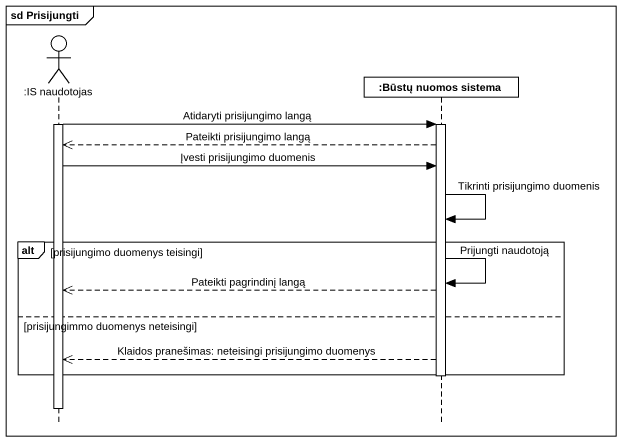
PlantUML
@startuml
mainframe sd Prisijungti
hide footbox
actor ":IS naudotojas" as IS_naudotojas
participant ":Būstų nuomos sistema" as Būstų_nuomos_sistema

activate IS_naudotojas
IS_naudotojas -> Būstų_nuomos_sistema : Atidaryti prisijungimo langą
activate Būstų_nuomos_sistema
Būstų_nuomos_sistema -->> IS_naudotojas : Pateikti prisijungimo langą
IS_naudotojas -> Būstų_nuomos_sistema : Įvesti prisijungimo duomenis
Būstų_nuomos_sistema -> Būstų_nuomos_sistema : Tikrinti prisijungimo duomenis
alt prisijungimo duomenys teisingi
  Būstų_nuomos_sistema -> Būstų_nuomos_sistema : Prijungti naudotoją
  Būstų_nuomos_sistema -->> IS_naudotojas : Pateikti pagrindinį langą
else prisijungimmo duomenys neteisingi
  Būstų_nuomos_sistema -->> IS_naudotojas : Klaidos pranešimas: neteisingi prisijungimo duomenys
end
deactivate Būstų_nuomos_sistema
deactivate IS_naudotojas
@enduml
